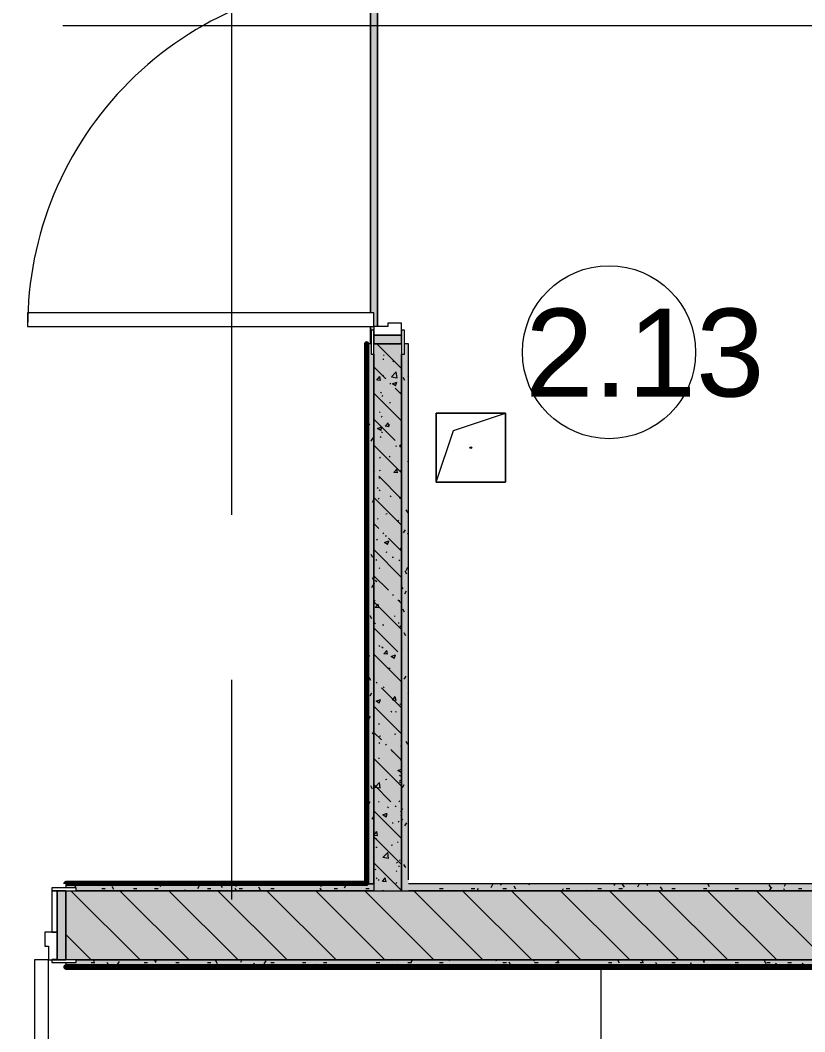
# Model space of a CAD drawing. Header units: millimetres. Extents: x -3817 to 677485, y -22715 to 103890.
# Drawn here: x 407332 to 409597, y 20311 to 23234 of the extents above; entities that cross this region are included whole.
import ezdxf

# ---------------------------------------------------------------- set-up
doc = ezdxf.new("R2010")
doc.units = ezdxf.units.MM
doc.layers.add('PDF _Геометрия', color=7, linetype='Continuous', true_color=0x1d1d1d)
doc.layers.add('PDF _Сплошная заливка', color=7, linetype='Continuous', true_color=0xffffff)
doc.layers.add('PDF _Текст', color=7, linetype='Continuous')
doc.styles.add('PDF GOST-Common', font='arial.ttf')

msp = doc.modelspace()

# ---------------------------------------------------------------- hatches: boundary and pattern name
at = {"layer": 'PDF _Сплошная заливка', "transparency": 33554559}
h = msp.add_hatch(color=256, dxfattribs=at)
h.paths.add_polyline_path([(408432.9, 20719), (408452.9, 20719), (408452.9, 22299), (408440.9, 22299), (408440.9, 22269), (408432.9, 22269), (408432.9, 21861.9)], flags=0)
h.paths.add_polyline_path([(408440.9, 23399), (408452.9, 23399), (408452.9, 25019), (408432.9, 25019), (408432.9, 23429), (408440.9, 23429)], flags=0)
h = msp.add_hatch(color=256, dxfattribs=at)
h.paths.add_polyline_path([(408352.9, 20739), (408352.9, 22269), (408344.9, 22269), (408344.9, 22299), (408332.9, 22299), (408332.9, 20739)], flags=0)
h.paths.add_polyline_path([(408332.9, 23399), (408344.9, 23399), (408344.9, 23429), (408352.9, 23429), (408352.9, 24619), (408332.9, 24619), (408332.9, 23730.8)], flags=0)
h = msp.add_hatch(color=256, dxfattribs=at)
h.paths.add_polyline_path([(408352.9, 20719), (408432.9, 20719), (408432.9, 22299), (408352.9, 22299), (408352.9, 20739)], flags=0)
h.paths.add_polyline_path([(408352.9, 23399), (408432.9, 23399), (408432.9, 24619), (408352.9, 24619), (408352.9, 23429)], flags=0)
at = {"layer": 'PDF _Сплошная заливка', "true_color": 0x494949, "transparency": 33554559}
h = msp.add_hatch(color=251, dxfattribs=at)
h.paths.add_polyline_path([(408352.9, 22349), (408362.9, 22349), (408362.9, 23349), (408352.9, 23349), (408352.9, 23359), (408344.9, 23359), (408342.9, 22389), (408352.9, 22389)], flags=0)
h.paths.add_polyline_path([(408342.9, 22299), (408344.9, 22299), (408344.9, 22339), (408352.9, 22339), (408352.9, 22349), (408342.9, 22349), (408342.9, 22317.7)], flags=0)
at = {"layer": 'PDF _Сплошная заливка', "transparency": 33554559}
for points in [[(407492.9, 20719), (408352.9, 20719), (408352.9, 20739), (407462.9, 20739), (407462.9, 20727), (407492.9, 20727), (407492.9, 20719.7)], [(411271.2, 20719), (411363.6, 20719), (411363.6, 20739), (408452.9, 20739), (408452.9, 20719), (410521, 20719)]]:
    msp.add_hatch(color=256, dxfattribs=at).paths.add_polyline_path(points)
h = msp.add_hatch(color=256, dxfattribs=at)
h.paths.add_polyline_path([(411482.9, 20519), (411482.9, 20719), (407462.9, 20719), (407462.9, 20519), (411271.2, 20519)], flags=0)
h.paths.add_polyline_path([(402192.9, 20519), (402222.9, 20519), (402222.9, 20719), (401322.9, 20719), (401322.9, 20519), (401518.8, 20519)], flags=0)
h.paths.add_polyline_path([(403352.9, 20519), (405862.9, 20519), (405862.9, 20719), (403322.9, 20719), (403322.9, 20519)], flags=0)
h.paths.add_polyline_path([(400822.9, 20519), (400822.9, 20719), (394042.9, 20719), (394042.9, 20519), (400018.4, 20519)], flags=0)
h = msp.add_hatch(color=256, dxfattribs=at)
h.paths.add_polyline_path([(411742.9, 20499), (411742.9, 20519), (407492.9, 20518.9), (407492.9, 20511), (407462.9, 20511), (407462.9, 20499), (411741.9, 20499)], flags=0)
h.paths.add_polyline_path([(403352.9, 20499), (406362.9, 20499), (406362.9, 20511), (406332.9, 20511), (406332.9, 20519), (403352.9, 20518.8), (403352.9, 20511), (403322.9, 20511), (403322.9, 20499)], flags=0)
h.paths.add_polyline_path([(402222.9, 20499), (402222.9, 20511), (402192.9, 20511), (402192.9, 20519), (394042.9, 20519), (394042.9, 20499), (402192.9, 20499)], flags=0)

# ---------------------------------------------------------------- linework, layer by layer
at = {"layer": 'PDF _Геометрия', "color": 253, "lineweight": 9, "true_color": 0xaaaaaa}
for points in [[(407942.9, 21804.7), (407942.9, 23392.2)], [(407455, 23219), (409482.9, 23219), (411982.9, 23219)], [(407942.9, 20693.4), (407942.9, 21328.4)]]:
    msp.add_lwpolyline(points, dxfattribs=at)
at = {"layer": 'PDF _Геометрия', "color": 7, "lineweight": 9}
for points in [[(408342.9, 22389), (408342.9, 23399)], [(408362.9, 22349), (408362.9, 23349)], [(408342.9, 22299), (408342.9, 22349)], [(408732.9, 22099), (408732.9, 21899), (408532.9, 21899), (408532.9, 22099)], [(408732.9, 22099), (408532.9, 22099), (408532.9, 21899), (408732.9, 21899)]]:
    msp.add_lwpolyline(points, close=True, dxfattribs=at)
at = {"layer": 'PDF _Геометрия', "color": 253, "lineweight": 13, "true_color": 0xaaaaaa}
for points in [[(407352.9, 22349), (408352.9, 22349), (408352.9, 22389), (407352.9, 22389)], [(408352.9, 22339), (408344.9, 22339), (408344.9, 22269), (408352.9, 22269)], [(408352.9, 22349), (408352.9, 22324), (408432.9, 22324), (408432.9, 22359), (408392.9, 22359), (408392.9, 22349)], [(408353.9, 22339), (408352.9, 22339), (408352.9, 22324), (408353.9, 22324)], [(408432.9, 22339), (408431.9, 22339), (408431.9, 22324), (408432.9, 22324)], [(408440.9, 22339), (408432.9, 22339), (408432.9, 22269), (408440.9, 22269)], [(408432.9, 22324), (408352.9, 22324), (408352.9, 22299), (408432.9, 22299)], [(407422.9, 20727), (407422.9, 20719), (407492.9, 20719), (407492.9, 20727)], [(407422.9, 20719), (407422.9, 20599), (407437.9, 20599), (407437.9, 20719)], [(407437.9, 20719), (407437.9, 20519), (407462.9, 20519), (407462.9, 20719)], [(407412.9, 20519), (407437.9, 20519), (407437.9, 20599), (407402.9, 20599), (407402.9, 20559), (407412.9, 20559)], [(407422.9, 20520), (407422.9, 20519), (407437.9, 20519), (407437.9, 20520)], [(407412.9, 19519), (407412.9, 20519), (407372.9, 20519), (407372.9, 19519)], [(407422.9, 20519), (407422.9, 20511), (407492.9, 20511), (407492.9, 20519)]]:
    msp.add_lwpolyline(points, close=True, dxfattribs=at)
at = {"layer": 'PDF _Геометрия', "color": 231, "lineweight": 70, "true_color": 0xff80c0}
for points in [[(408332.9, 20739), (408332.9, 22299), (408331.9, 22299), (408331.9, 20740), (407462.9, 20740), (407462.9, 20739)], [(411741.9, 20499), (407462.9, 20499), (407462.9, 20498), (411741.9, 20498), (411741.9, 20409), (411742.9, 20409)]]:
    msp.add_lwpolyline(points, dxfattribs=at)
at = {"layer": 'PDF _Геометрия', "color": 9, "lineweight": 9, "true_color": 0xc0c0c0}
for points in [[(408344.9, 22299), (408332.9, 22299), (408332.9, 20739), (408352.9, 20739), (408332.9, 20739)], [(408432.9, 22299), (408352.9, 22299)], [(408452.9, 22299), (408440.9, 22299)], [(407462.9, 20739), (407462.9, 20727)], [(411363.6, 20739), (408452.9, 20739)], [(407462.9, 20719), (407462.9, 20519)], [(407462.9, 20511), (407462.9, 20499), (411741.9, 20499)]]:
    msp.add_lwpolyline(points, dxfattribs=at)
at = {"layer": 'PDF _Геометрия', "color": 252, "lineweight": 9, "true_color": 0x878787}
for points in [[(408432.9, 22227.9), (408361.8, 22299)], [(408378.8, 22254.7), (408382.1, 22255.2)], [(408380.3, 22265.7), (408382.9, 22267.7)], [(408407.3, 22250.2), (408410.1, 22248.4)], [(408387.2, 22198.2), (408352.9, 22232.5)], [(408403.9, 22203.8), (408417.7, 22218.2)], [(408419.7, 22201.3), (408417.7, 22218.2)], [(408371.7, 22193.6), (408361, 22194.5), (408369.6, 22204.7)], [(408371.7, 22193.5), (408369.6, 22204.7)], [(408378.1, 22206.5), (408380.8, 22208.6)], [(408402.3, 22183.1), (408399.7, 22185.6)], [(408403.9, 22203.8), (408419.7, 22201.3)], [(408415.7, 22177.9), (408406.9, 22183.9), (408419.3, 22188.7)], [(408415.7, 22177.9), (408419.3, 22188.6)], [(408432.9, 22077), (408352.9, 22157)], [(408371.9, 22159.8), (408374.7, 22158)], [(408432.9, 22152.5), (408414.8, 22170.6)], [(408429.8, 22159.5), (408432.3, 22157.2)], [(408375.9, 22147.3), (408378.6, 22149.4)], [(408397.6, 22129.3), (408400.9, 22129.7)], [(408368.7, 22102.6), (408371.2, 22100.4)], [(408414.8, 22019.7), (408352.9, 22081.6)], [(408373.8, 22088.1), (408376.4, 22090.2)], [(408396.3, 22059.8), (408385.7, 22060.8), (408394.3, 22071)], [(408396.4, 22059.8), (408394.3, 22070.9)], [(408352.9, 22059.4), (408354.1, 22059.6)], [(408372.5, 22049), (408363.6, 22055), (408376.1, 22059.7)], [(408372.5, 22048.9), (408376.1, 22059.7)], [(408374.8, 22045.1), (408377.6, 22043.3)], [(408395.3, 22065), (408398.6, 22065.4)], [(408432.2, 22064.9), (408432.9, 22064.5)], [(408371.6, 22028.9), (408374.3, 22031)], [(408432.9, 21926.2), (408352.9, 22006.2)], [(408415.9, 22003.7), (408419.2, 22004.2)], [(408429.9, 22004.6), (408427.4, 22007.1)], [(408432.9, 22000.3), (408427.4, 22001.2), (408432.9, 22006.9)], [(408369.5, 21969.8), (408372.1, 21971.8)], [(408396.8, 21974.6), (408399.6, 21972.8)], [(408354.5, 21929.2), (408352.9, 21930.8)], [(408369.1, 21933.6), (408372.4, 21934)], [(408421, 21926.1), (408410.4, 21927), (408419, 21937.3)], [(408421, 21926), (408419, 21937.2)], [(408429.3, 21934.3), (408431.8, 21932.1)], [(408432.9, 21850.8), (408367.1, 21916.6)], [(408367.3, 21910.6), (408370, 21912.6)], [(408362.2, 21883.7), (408365, 21881.9)], [(408368.2, 21877.5), (408370.7, 21875.2)], [(408432.9, 21775.3), (408352.9, 21855.3)], [(408365.1, 21851.4), (408367.8, 21853.4)], [(408399.7, 21859.8), (408402.5, 21858)], [(408432.9, 21850.1), (408426.5, 21854.4), (408432.9, 21856.9)], [(408387.8, 21808.1), (408391.1, 21808.6)], [(408432.3, 21814), (408432.9, 21814.1)], [(408367.1, 21765.7), (408352.9, 21779.9)], [(408363, 21792.2), (408365.6, 21794.2)], [(408421.7, 21789.3), (408424.6, 21787.5)], [(408382.1, 21750.6), (408379.6, 21753.2)], [(408360.8, 21733), (408363.5, 21735)], [(408392.1, 21719.5), (408383.2, 21725.5), (408395.7, 21730.3)], [(408385.6, 21743.9), (408388.9, 21744.3)], [(408392.1, 21719.5), (408395.7, 21730.2)], [(408432.9, 21699.9), (408394.7, 21738.1)], [(408432.9, 21624.4), (408352.9, 21704.4)], [(408387.1, 21698.5), (408389.9, 21696.7)], [(408428.8, 21709.2), (408431.2, 21706.9)], [(408358.7, 21673.8), (408361.3, 21675.9)], [(408406.1, 21682.6), (408409.4, 21683)], [(408424.6, 21674.6), (408427.4, 21672.8)], [(408367.7, 21652.3), (408370.1, 21650.1)], [(408394.7, 21587.2), (408352.9, 21629)], [(408352.9, 21607.3), (408354.6, 21606.3)], [(408356.5, 21614.6), (408359.1, 21616.7)], [(408359.4, 21612.5), (408362.7, 21612.9)], [(408409.8, 21572.1), (408407.3, 21574.6)], [(408432.9, 21473.5), (408352.9, 21553.5)], [(408354.3, 21555.4), (408357, 21557.5)], [(408367.5, 21536), (408356.9, 21537), (408365.4, 21547.2)], [(408367.5, 21536), (408365.4, 21547.1)], [(408432.9, 21549), (408422.4, 21559.5)], [(408424.9, 21557.1), (408428.2, 21557.6)], [(408412, 21513.2), (408414.8, 21511.4)], [(408352.9, 21496.8), (408354.8, 21498.3)], [(408354.6, 21493.3), (408357.4, 21491.5)], [(408378.1, 21487), (408381.4, 21487.5)], [(408422.6, 21492.9), (408425.9, 21493.3)], [(408428.2, 21484), (408430.7, 21481.8)], [(408422.4, 21408.7), (408352.9, 21478.2)], [(408367.1, 21427.2), (408369.6, 21424.9)], [(408432.9, 21322.7), (408352.9, 21402.7)], [(408375.8, 21422.7), (408379.2, 21423.2)], [(408376.6, 21422.8), (408379.5, 21421)], [(408392.2, 21402.3), (408381.5, 21403.2), (408390.1, 21413.5)], [(408392.2, 21402.2), (408390.1, 21413.4)], [(408411.7, 21390.1), (408402.8, 21396.1), (408415.3, 21400.8)], [(408411.7, 21390), (408415.3, 21400.8)], [(408396.4, 21361.5), (408399.7, 21361.9)], [(408362, 21318.2), (408359.5, 21320.7)], [(408352.9, 21291.8), (408352.9, 21291.8)], [(408432.9, 21247.3), (408374.6, 21305.6)], [(408379.5, 21308.1), (408382.3, 21306.3)], [(408416.8, 21268.6), (408406.2, 21269.5), (408414.8, 21279.7)], [(408416.8, 21268.5), (408414.8, 21279.6)], [(408432.9, 21171.8), (408352.9, 21251.8)], [(408368.4, 21261.2), (408359.6, 21267.1), (408372, 21271.9)], [(408368.4, 21261.1), (408372, 21271.8)], [(408427.7, 21258.9), (408430.2, 21256.6)], [(408401.6, 21237.6), (408404.4, 21235.8)], [(408415.1, 21236), (408418.5, 21236.5)], [(408366.6, 21202), (408369.1, 21199.8)], [(408374.6, 21154.7), (408352.9, 21176.4)], [(408368.4, 21165.9), (408371.7, 21166.3)], [(408412.9, 21171.7), (408416.2, 21172.2)], [(408366.9, 21146.7), (408369.8, 21144.9)], [(408389.7, 21139.6), (408387.2, 21142.1)], [(408432.9, 21135.6), (408430.9, 21135.8), (408432.9, 21138.2)], [(408431.5, 21154.4), (408432.9, 21155.5)], [(408432.9, 21096.4), (408402.3, 21127.1)], [(408404.4, 21122.9), (408407.3, 21121.1)], [(408432.9, 21020.9), (408352.9, 21100.9)], [(408366.1, 21101.6), (408369.4, 21102.1)], [(408429.4, 21095.3), (408432, 21097.3)], [(408431.3, 21060.6), (408422.4, 21066.6), (408432.9, 21070.6)], [(408426.5, 21052.4), (408429.3, 21050.6)], [(408431.3, 21060.6), (408432.9, 21065.3)], [(408402.3, 20976.2), (408352.9, 21025.6)], [(408371.4, 21015), (408355.5, 21017.5), (408369.4, 21031.9)], [(408371.4, 21015), (408369.4, 21031.8)], [(408386.7, 21040.4), (408390, 21040.8)], [(408427.2, 21036.1), (408429.9, 21038.1)], [(408427.2, 21033.7), (408429.7, 21031.5)], [(408366.1, 20976.9), (408368.6, 20974.6)], [(408391.9, 20961.5), (408394.7, 20959.7)], [(408417.3, 20961.1), (408414.8, 20963.6)], [(408425.1, 20976.9), (408427.7, 20978.9)], [(408432.9, 20870.1), (408352.9, 20950.1)], [(408388, 20931.7), (408379.2, 20937.7), (408391.6, 20942.5)], [(408388, 20931.6), (408391.6, 20942.4)], [(408429.3, 20937.6), (408432.2, 20935.8)], [(408432.9, 20945.6), (408429.9, 20948.5)], [(408405.4, 20914.9), (408408.7, 20915.3)], [(408422.9, 20917.7), (408425.6, 20919.7)], [(408352.9, 20879.7), (408361.3, 20889.7)], [(408352.9, 20879.4), (408363.3, 20878.5)], [(408429.9, 20797.7), (408354.5, 20873.1)], [(408356.5, 20871.1), (408359.3, 20869.3)], [(408363.3, 20878.4), (408361.3, 20889.6)], [(408358.6, 20844.8), (408362, 20845.2)], [(408403.1, 20850.6), (408406.5, 20851.1)], [(408420.7, 20858.5), (408423.4, 20860.5)], [(408394.9, 20812.4), (408379.1, 20814.8), (408393, 20829.3)], [(408394.9, 20812.3), (408393, 20829.2)], [(408432.9, 20719.2), (408352.9, 20799.2)], [(408418.6, 20799.3), (408421.2, 20801.4)], [(408423.7, 20789.4), (408427, 20789.8)], [(408426.7, 20808.6), (408429.1, 20806.3)], [(408356.4, 20780.5), (408359.7, 20780.9)], [(408359.3, 20756.4), (408362.2, 20754.6)], [(408388, 20744.8), (408377.4, 20745.7), (408385.9, 20755.9)], [(408388, 20744.7), (408385.9, 20755.8)], [(408416.8, 20776.3), (408419.6, 20774.5)], [(408365.6, 20751.7), (408368, 20749.5)], [(408416.4, 20740.1), (408419.1, 20742.2)], [(408354.5, 20722.2), (408352.9, 20723.8)], [(408376.9, 20719.2), (408380.3, 20719.7)]]:
    msp.add_lwpolyline(points, dxfattribs=at)
at = {"layer": 'PDF _Геометрия', "color": 7, "lineweight": 9}
for points in [[(408452.9, 20750), (408452.9, 22299)], [(408352.9, 20739), (408352.9, 22269), (408352.9, 20739), (408352.9, 20719), (407492.9, 20719), (408352.9, 20719), (408432.9, 20719), (408432.9, 22269), (408432.9, 20719), (408452.9, 20719)], [(408532.9, 21899), (408582.9, 22049), (408732.9, 22099)], [(408331.9, 20739), (407462.9, 20739)], [(411742.9, 20519), (407492.9, 20519), (411742.9, 20519), (411762.9, 20519), (411762.9, 20439), (411762.9, 20519)], [(409008.7, 20498.5), (409008.7, 19942.7)]]:
    msp.add_lwpolyline(points, dxfattribs=at)
at = {"layer": 'PDF _Геометрия', "color": 253, "lineweight": 9, "true_color": 0x9b9b9b}
for points in [[(408451.1, 22249.2), (408452.9, 22249.2)], [(408332.9, 22218.7), (408339.3, 22218.7)], [(408442.3, 22192.8), (408437.2, 22201.5)], [(408451.1, 22188.2), (408452.9, 22188.2)], [(408452.9, 22206.1), (408451.2, 22203.2)], [(408332.9, 22157.7), (408339.3, 22157.7)], [(408338.4, 22068.8), (408333.4, 22060.1)], [(408340.8, 22063.8), (408335.7, 22072.5)], [(408451.1, 22096.8), (408452.9, 22096.8)], [(408332.9, 22066.3), (408339.3, 22066.3)], [(408349.6, 22027.2), (408344.5, 22018.4)], [(408452.9, 21962.3), (408450.1, 21957.5)], [(408352.9, 21911), (408351.6, 21908.8)], [(408451.1, 21913.9), (408452.9, 21913.9)], [(408332.9, 21883.4), (408339.3, 21883.4)], [(408352.6, 21849.5), (408347.5, 21840.7)], [(408451.1, 21852.9), (408452.9, 21852.9)], [(408332.9, 21822.4), (408339.3, 21822.4)], [(408451.5, 21811), (408446.5, 21819.7)], [(408442.9, 21762.1), (408437.9, 21753.4)], [(408452.9, 21747.7), (408450.6, 21751.7)], [(408451.1, 21761.5), (408452.9, 21761.5)], [(408332.9, 21731), (408339.3, 21731)], [(408350, 21682), (408345, 21690.7)], [(408448.5, 21633.3), (408443.5, 21642)], [(408450, 21652.4), (408445, 21643.7)], [(408351.5, 21603.7), (408346.4, 21595)], [(408352.9, 21616.1), (408349.1, 21622.7)], [(408437.4, 21591.7), (408432.9, 21599.4)], [(408445.9, 21584.4), (408440.9, 21575.7)], [(408451.1, 21578.6), (408452.9, 21578.6)], [(408332.9, 21548.1), (408339.3, 21548.1)], [(408441.5, 21523.6), (408436.4, 21532.3)], [(408451.1, 21517.6), (408452.9, 21517.6)], [(408452.9, 21535.5), (408452, 21534)], [(408332.9, 21487.2), (408339.3, 21487.2)], [(408347, 21504.3), (408342, 21513)], [(408335.9, 21462.7), (408332.9, 21467.8)], [(408445.5, 21455.6), (408440.5, 21464.3)], [(408451.1, 21426.2), (408452.9, 21426.2)], [(408339.2, 21399.6), (408334.2, 21390.9)], [(408340, 21394.6), (408334.9, 21403.3)], [(408434.4, 21414), (408432.9, 21416.5)], [(408332.9, 21395.7), (408339.3, 21395.7)], [(408444.8, 21338.7), (408439.8, 21329.9)], [(408344, 21326.6), (408339, 21335.3)], [(408346.3, 21289.9), (408341.3, 21281.2)], [(408452.9, 21291.7), (408450.9, 21288.3)], [(408342.2, 21221.9), (408337.2, 21213.2)], [(408451.1, 21243.3), (408452.9, 21243.3)], [(408332.9, 21212.8), (408339.3, 21212.8)], [(408352.9, 21179.5), (408348.3, 21171.6)], [(408451.1, 21182.4), (408452.9, 21182.4)], [(408332.9, 21151.9), (408339.3, 21151.9)], [(408450.7, 21141.8), (408445.7, 21150.5)], [(408451.1, 21090.9), (408452.9, 21090.9)], [(408332.9, 21060.4), (408339.3, 21060.4)], [(408349.2, 21012.8), (408344.2, 21021.5)], [(408439.6, 21024.9), (408434.6, 21016.2)], [(408341.1, 20976.2), (408336.1, 20967.5)], [(408352.3, 20934.5), (408347.2, 20925.8)], [(408435.5, 20956.9), (408432.9, 20952.3)], [(408436.6, 20922.5), (408432.9, 20928.9)], [(408446.7, 20915.2), (408441.7, 20906.5)], [(408451.1, 20908), (408452.9, 20908)], [(408332.9, 20877.6), (408339.3, 20877.6)], [(408352.9, 20884.6), (408352.4, 20885.5)], [(408451.1, 20847.1), (408452.9, 20847.1)], [(408332.9, 20816.6), (408339.3, 20816.6)], [(408335.1, 20793.5), (408332.9, 20797.3)], [(408444.7, 20786.4), (408439.7, 20795.1)], [(408451.1, 20755.6), (408452.9, 20755.6)], [(407492.3, 20729.3), (407487.3, 20738)], [(407560.3, 20733.3), (407557, 20739)], [(407567.2, 20725.2), (407577.3, 20725.2)], [(407602, 20722.2), (407596.9, 20730.9)], [(407641.1, 20739), (407639.4, 20736.2)], [(407658.6, 20725.2), (407668.7, 20725.2)], [(407719.6, 20725.2), (407729.7, 20725.2)], [(407738, 20730.3), (407733, 20739)], [(407848.5, 20732.6), (407843.5, 20723.9)], [(407872, 20725.2), (407882.1, 20725.2)], [(407887.4, 20739), (407885.2, 20735.1)], [(407915.7, 20727.4), (407910.7, 20736.1)], [(407955.7, 20719), (407952.3, 20724.9)], [(407957.8, 20739), (407953.2, 20731)], [(407963.4, 20725.2), (407973.5, 20725.2)], [(408025.4, 20720.3), (408020.4, 20729)], [(408054.9, 20725.2), (408064.9, 20725.2)], [(408202.1, 20719), (408198.1, 20726)], [(408204, 20738.6), (408198.9, 20729.9)], [(408237.8, 20725.2), (408247.8, 20725.2)], [(408272, 20734.5), (408267, 20725.8)], [(408297.5, 20736.6), (408296.1, 20739)], [(408329.2, 20725.2), (408339.3, 20725.2)], [(408542.6, 20725.2), (408552.6, 20725.2)], [(408634, 20725.2), (408644.1, 20725.2)], [(408653.8, 20725.3), (408650.2, 20719)], [(408695.4, 20736.4), (408690.4, 20727.7)], [(408721, 20734.7), (408718.5, 20739)], [(408725.4, 20725.2), (408735.5, 20725.2)], [(408732.1, 20739), (408732, 20738.9)], [(408762.6, 20723.6), (408757.6, 20732.3)], [(408802.5, 20739), (408800.1, 20734.8)], [(408899.5, 20724.2), (408896.5, 20719)], [(408908.3, 20725.2), (408918.4, 20725.2)], [(408999.8, 20725.2), (409009.8, 20725.2)], [(409048.9, 20739), (409045.8, 20733.7)], [(409060.7, 20725.2), (409070.8, 20725.2)], [(409076.4, 20728.7), (409071.3, 20737.5)], [(409118.9, 20738.3), (409113.8, 20729.6)], [(409144.4, 20732.8), (409140.8, 20739)], [(409186, 20721.7), (409181, 20730.4)], [(409213.1, 20725.2), (409223.2, 20725.2)], [(409304.6, 20725.2), (409314.6, 20725.2)], [(409322.1, 20729.8), (409317.1, 20738.5)], [(409396, 20725.2), (409406.1, 20725.2)], [(409499.8, 20726.8), (409494.8, 20735.6)], [(409500.7, 20729.1), (409495.6, 20720.3)], [(409539.5, 20719), (409536.4, 20724.4)], [(409541.6, 20739), (409537.3, 20731.5)], [(409578.9, 20725.2), (409588.9, 20725.2)], [(407639, 20719), (407638.6, 20719.7)], [(407806.9, 20721.5), (407805.5, 20719)], [(408052.6, 20720.4), (408051.9, 20719)], [(408967.6, 20720.1), (408966.9, 20719)], [(409222.8, 20719), (409222.6, 20719.2)], [(407536.7, 20511.8), (407546.8, 20511.8)], [(407546.2, 20514), (407543.3, 20519)], [(407575.3, 20503.2), (407572.9, 20499)], [(407587.8, 20502.8), (407582.8, 20511.6)], [(407617, 20514.4), (407611.9, 20505.7)], [(407625.2, 20499), (407624.4, 20500.4)], [(407654.8, 20519), (407653.6, 20516.8)], [(407689.1, 20511.8), (407699.2, 20511.8)], [(407723.9, 20511), (407719.3, 20519)], [(407725.2, 20519), (407721.6, 20512.8)], [(407780.6, 20511.8), (407790.6, 20511.8)], [(407821.1, 20502.1), (407819.2, 20499)], [(407872, 20511.8), (407882.1, 20511.8)], [(407901.6, 20508), (407896.5, 20516.7)], [(407942, 20499), (407938.2, 20505.6)], [(407971.6, 20519), (407967.3, 20511.7)], [(408011.2, 20500.9), (408006.2, 20509.7)], [(408040.4, 20516.3), (408035.4, 20507.6)], [(408054.9, 20511.8), (408064.9, 20511.8)], [(408146.3, 20511.8), (408156.4, 20511.8)], [(408188.3, 20499), (408183.9, 20506.7)], [(408207.3, 20511.8), (408217.3, 20511.8)], [(408283.4, 20517.3), (408282.4, 20519)], [(408359.7, 20511.8), (408369.7, 20511.8)], [(408364.3, 20499), (408361.6, 20503.7)], [(408422.2, 20507), (408417.6, 20499)], [(408451.1, 20511.8), (408461.2, 20511.8)], [(408463.8, 20518.2), (408458.8, 20509.5)], [(408542.6, 20511.8), (408552.6, 20511.8)], [(408569.9, 20519), (408568.5, 20516.5)], [(408667.9, 20505.9), (408663.9, 20499)], [(408706.8, 20515.4), (408704.7, 20519)], [(408725.4, 20511.8), (408735.5, 20511.8)], [(408736, 20501.8), (408734.3, 20499)], [(408748.4, 20504.2), (408743.4, 20512.9)], [(408816.3, 20519), (408814.2, 20515.4)], [(408816.9, 20511.8), (408826.9, 20511.8)], [(408877.8, 20511.8), (408887.9, 20511.8)], [(408886.7, 20519), (408882.2, 20511.4)], [(408981.7, 20500.8), (408980.7, 20499)], [(409030.3, 20511.8), (409040.3, 20511.8)], [(409062.2, 20509.4), (409057.2, 20518.1)], [(409121.7, 20511.8), (409131.7, 20511.8)], [(409130.2, 20513.5), (409127.1, 20519)], [(409171.9, 20502.3), (409166.9, 20511)], [(409209, 20499), (409208.5, 20499.9)], [(409213.1, 20511.8), (409223.2, 20511.8)], [(409269.1, 20510.8), (409264, 20502.1)], [(409307.9, 20510.5), (409303, 20519)], [(409309, 20519), (409305.7, 20513.3)], [(409396, 20511.8), (409406.1, 20511.8)], [(409485.7, 20507.5), (409480.6, 20516.2)], [(409487.4, 20511.8), (409497.5, 20511.8)], [(409514.8, 20509.7), (409509.8, 20501)], [(409525.8, 20499), (409522.3, 20505.1)], [(409548.4, 20511.8), (409558.5, 20511.8)], [(409582.8, 20505.6), (409579, 20499)], [(409595.3, 20500.4), (409590.3, 20509.1)]]:
    msp.add_lwpolyline(points, dxfattribs=at)
at = {"layer": 'PDF _Геометрия', "color": 231, "lineweight": 9, "true_color": 0xff80c0}
msp.add_lwpolyline([(407462.9, 20739), (408331.9, 20739), (408332.9, 20739)], dxfattribs=at)
at = {"layer": 'PDF _Геометрия', "lineweight": 9}
for points in [[(407677.8, 20519), (407477.8, 20719)], [(407819.3, 20519), (407619.3, 20719)], [(407960.7, 20519), (407760.7, 20719)], [(408102.1, 20519), (407902.1, 20719)], [(408243.5, 20519), (408043.5, 20719)], [(408384.9, 20519), (408184.9, 20719)], [(408526.4, 20519), (408326.4, 20719)], [(408667.8, 20519), (408467.8, 20719)], [(408809.2, 20519), (408609.2, 20719)], [(408950.6, 20519), (408750.6, 20719)], [(409092.1, 20519), (408892.1, 20719)], [(409233.5, 20519), (409033.5, 20719)], [(409374.9, 20519), (409174.9, 20719)], [(409516.3, 20519), (409316.3, 20719)], [(409657.7, 20519), (409457.7, 20719)], [(407536.4, 20519), (407462.9, 20592.5)]]:
    msp.add_lwpolyline(points, dxfattribs=at)
at = {"layer": 'PDF _Геометрия', "color": 9, "lineweight": 9, "true_color": 0xc0c0c0}
msp.add_lwpolyline([(411363.6, 20719), (408452.9, 20719)], close=True, dxfattribs=at)
at = {"layer": 'PDF _Геометрия', "color": 7, "lineweight": 9}
for centre, radius in [((409032, 22274.9), 250), ((409032, 22274.9), 250), ((408632.9, 21999), 2.5)]:
    msp.add_circle(centre, radius, dxfattribs=at)
at = {"layer": 'PDF _Геометрия', "color": 253, "lineweight": 9, "true_color": 0xaaaaaa}
for centre, start, end in [((408352.9, 22349), 89.9998, 180.0002), ((407412.9, 20519), 180.0001, 270)]:
    msp.add_arc(centre, 1000, start, end, dxfattribs=at)
at = {"layer": 'PDF _Сплошная заливка', "lineweight": 35, "transparency": 33554559}
for points in [[(408432.9, 22299), (408432.9, 22324), (408352.9, 22299), (408352.9, 22324)], [(407437.9, 20519), (407462.9, 20519), (407437.9, 20719), (407462.9, 20719)]]:
    msp.add_solid(points, dxfattribs=at)

# ---------------------------------------------------------------- texts
at = {"layer": 'PDF _Текст', "color": 250, "true_color": 0x3c3c3c, "insert": (408790.1, 22272.1), "char_height": 254, "attachment_point": 4, "style": 'PDF GOST-Common'}
msp.add_mtext('2.13', dxfattribs=at)

doc.saveas('drawing.dxf')
